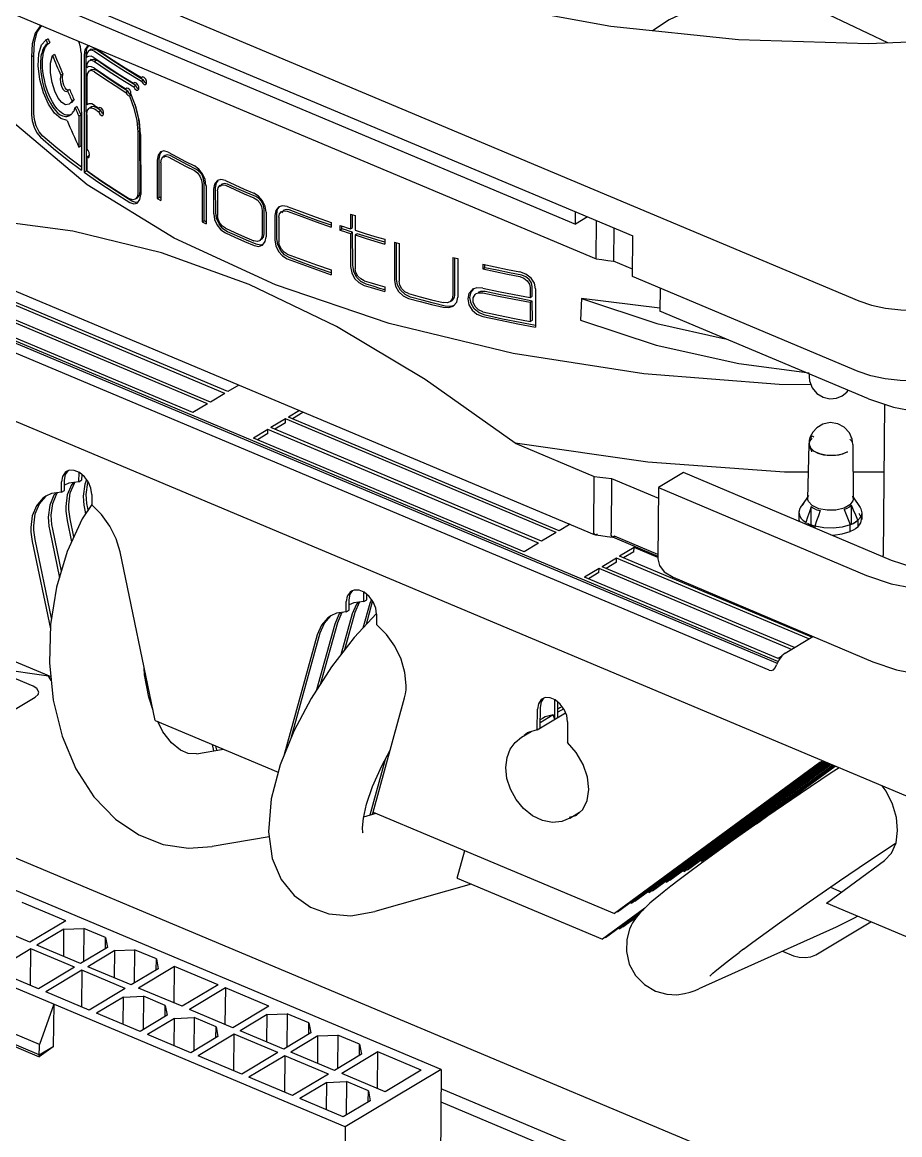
# Model space of a CAD drawing. Header units: millimetres. Extents: x 0 to 841, y 0 to 594.
# Drawn here: x 714.43 to 742.39, y 467.73 to 503.17 of the extents above; entities that cross this region are included whole.
import ezdxf

# ---------------------------------------------------------------- set-up
doc = ezdxf.new("R2010")
doc.units = ezdxf.units.MM
doc.header["$LTSCALE"] = 46.255
doc.layers.get('0').update_dxf_attribs({"linetype": 'CONTINUOUS'})
doc.layers.add('ASSEM_MEM', color=7, linetype='CONTINUOUS')

msp = doc.modelspace()

# ---------------------------------------------------------------- linework, layer by layer
at = {"color": 7, "linetype": 'CONTINUOUS'}
for p, q in [((738.511, 482.8), (702.677, 497.861)), ((702.801, 497.743), (738.488, 482.745)), ((738.228, 482.529), (702.483, 497.553)), ((743.526, 478.129), (702.01, 495.578)), ((720.889, 491.342), (712.266, 494.966)), ((720.984, 491.399), (712.361, 495.023)), ((720.331, 491.008), (711.708, 494.632)), ((720.427, 491.065), (711.804, 494.69)), ((719.87, 490.732), (711.246, 494.356)), ((721.335, 491.608), (720.984, 491.399)), ((720.889, 491.342), (720.427, 491.065)), ((720.331, 491.008), (719.87, 490.732)), ((722.816, 490.532), (722.354, 490.255)), ((722.815, 490.402), (722.816, 490.532)), ((731.439, 486.907), (722.816, 490.532)), ((723.262, 490.798), (722.911, 490.589)), ((731.534, 486.965), (722.911, 490.589)), ((723.372, 490.735), (723.038, 490.536)), ((722.258, 490.198), (721.796, 489.922)), ((722.257, 490.068), (722.258, 490.198)), ((730.881, 486.574), (722.258, 490.198)), ((730.977, 486.631), (722.354, 490.255)), ((722.815, 490.402), (722.481, 490.202)), ((730.42, 486.298), (721.796, 489.922)), ((722.257, 490.068), (721.923, 489.869)), ((715.779, 488.583), (715.81, 488.756)), ((715.81, 488.756), (715.892, 488.878)), ((715.931, 488.893), (715.845, 488.859)), ((716.238, 488.528), (716.241, 488.826)), ((716.334, 488.585), (716.335, 488.753)), ((715.681, 488.194), (715.684, 488.525)), ((715.715, 488.7), (715.684, 488.525)), ((715.776, 488.252), (715.779, 488.583)), ((715.918, 488.483), (715.778, 488.419)), ((715.997, 488.431), (715.865, 488.114)), ((716.238, 488.528), (715.918, 488.483)), ((716.059, 488.503), (715.997, 488.431)), ((716.092, 488.488), (716.111, 488.51)), ((716.238, 488.528), (716.334, 488.585)), ((716.423, 488.447), (716.375, 488.069)), ((716.483, 488.592), (716.423, 488.447)), ((715.361, 488.15), (715.186, 488.07)), ((715.439, 488.098), (715.308, 487.78)), ((715.681, 488.194), (715.361, 488.15)), ((715.502, 488.169), (715.439, 488.098)), ((715.535, 488.155), (715.554, 488.177)), ((715.681, 488.194), (715.776, 488.252)), ((715.865, 488.114), (715.818, 487.735)), ((716.647, 488.121), (716.644, 487.79)), ((715.308, 487.78), (715.26, 487.402)), ((716.528, 487.628), (716.516, 487.685)), ((714.75, 487.447), (714.703, 487.069)), ((715.863, 487.295), (716.005, 486.612)), ((716.079, 486.773), (715.959, 487.352)), ((716.421, 487.628), (716.446, 487.504)), ((715.306, 486.961), (715.616, 485.473)), ((715.679, 485.685), (715.401, 487.018)), ((731.886, 487.175), (731.534, 486.965)), ((714.748, 486.628), (715.329, 483.84)), ((715.366, 484.18), (714.844, 486.685)), ((731.439, 486.907), (730.977, 486.631)), ((718.667, 480.926), (717.548, 486.295)), ((730.881, 486.574), (730.42, 486.298)), ((733.923, 486.431), (733.461, 486.155)), ((733.922, 486.301), (733.588, 486.101)), ((733.922, 486.301), (733.923, 486.431)), ((734.685, 486.111), (733.923, 486.431)), ((733.366, 486.098), (732.904, 485.821)), ((733.365, 485.968), (733.031, 485.768)), ((733.365, 485.968), (733.366, 486.098)), ((739.495, 483.522), (733.366, 486.098)), ((739.59, 483.579), (733.461, 486.155)), ((732.808, 485.764), (732.347, 485.488)), ((732.807, 485.634), (732.473, 485.435)), ((732.807, 485.634), (732.808, 485.764)), ((738.937, 483.188), (732.808, 485.764)), ((739.033, 483.245), (732.904, 485.821)), ((707.985, 485.415), (715.341, 482.324)), ((738.513, 482.896), (732.347, 485.488)), ((724.788, 484.887), (724.756, 484.712)), ((724.852, 484.769), (724.883, 484.943)), ((724.883, 484.943), (724.964, 485.065)), ((725.004, 485.08), (724.917, 485.046)), ((725.311, 484.715), (725.313, 485.013)), ((725.406, 484.772), (725.408, 484.94)), ((724.753, 484.381), (724.756, 484.712)), ((724.849, 484.438), (724.852, 484.769)), ((724.996, 484.672), (724.85, 484.606)), ((725.077, 484.631), (724.943, 484.322)), ((725.311, 484.715), (724.996, 484.672)), ((725.039, 484.379), (725.173, 484.688)), ((725.13, 484.69), (725.077, 484.631)), ((725.173, 484.688), (725.181, 484.697)), ((725.501, 484.655), (725.283, 483.866)), ((725.311, 484.715), (725.406, 484.772)), ((725.397, 483.989), (725.596, 484.712)), ((725.555, 484.779), (725.501, 484.655)), ((724.439, 484.338), (724.258, 484.257)), ((724.52, 484.298), (724.386, 483.988)), ((724.753, 484.381), (724.439, 484.338)), ((724.482, 484.046), (724.615, 484.355)), ((724.573, 484.357), (724.52, 484.298)), ((724.943, 484.322), (724.585, 483.019)), ((724.615, 484.355), (724.623, 484.364)), ((724.709, 483.18), (725.039, 484.379)), ((724.753, 484.381), (724.849, 484.438)), ((725.72, 484.307), (725.717, 483.976)), ((724.386, 483.988), (723.809, 481.895)), ((723.962, 483.964), (723.829, 483.655)), ((723.949, 482.11), (724.482, 484.046)), ((723.829, 483.655), (722.765, 479.794)), ((723.014, 480.406), (723.924, 483.712)), ((738.743, 483.072), (739.626, 483.6)), ((715.271, 482.331), (709.062, 483.229)), ((738.618, 482.959), (738.513, 482.896)), ((714.775, 482.017), (713.377, 482.605)), ((715.353, 482.2), (715.253, 482.361)), ((709.87, 478.691), (714.841, 481.665)), ((723.638, 481.629), (723.085, 480.583)), ((725.612, 478.007), (726.613, 481.641)), ((730.971, 481.515), (731.052, 481.637)), ((731.092, 481.652), (731.005, 481.618)), ((730.838, 480.627), (730.844, 481.284)), ((730.876, 481.459), (730.844, 481.284)), ((730.934, 480.684), (730.94, 481.341)), ((730.94, 481.341), (730.971, 481.515)), ((731.396, 480.96), (731.401, 481.585)), ((731.491, 481.018), (731.496, 481.512)), ((731.682, 481.298), (731.493, 481.185)), ((731.564, 481.324), (731.494, 481.282)), ((731.635, 481.361), (731.564, 481.324)), ((718.667, 480.926), (722.589, 479.277)), ((730.838, 480.627), (731.743, 481.168)), ((731.349, 481.099), (730.935, 480.851)), ((731.006, 480.991), (730.936, 480.949)), ((731.396, 480.96), (731.349, 481.099)), ((723.085, 480.583), (722.65, 479.51)), ((730.34, 480.388), (730.644, 480.57)), ((731.808, 480.879), (731.802, 480.222)), ((730.526, 480.529), (730.428, 480.441)), ((719.983, 479.863), (720.846, 480.01)), ((720.484, 480.162), (720.527, 479.955)), ((720.63, 479.973), (720.601, 480.113)), ((725.993, 479.68), (725.505, 477.909)), ((739.849, 479.588), (733.301, 474.775)), ((733.397, 474.832), (739.919, 479.627)), ((739.99, 479.616), (733.859, 475.108)), ((733.954, 475.165), (740.001, 479.611)), ((740.056, 479.588), (734.416, 475.442)), ((734.512, 475.499), (740.067, 479.583)), ((740.122, 479.56), (734.974, 475.775)), ((735.069, 475.832), (740.133, 479.555)), ((740.188, 479.532), (735.531, 476.108)), ((735.627, 476.166), (740.2, 479.527)), ((740.254, 479.504), (736.088, 476.442)), ((736.184, 476.499), (740.266, 479.5)), ((739.915, 479.632), (739.849, 479.588)), ((739.931, 479.64), (739.915, 479.632)), ((740.32, 479.477), (737.437, 477.357)), ((737.828, 477.632), (740.332, 479.472)), ((735.785, 467.475), (709.937, 478.339)), ((725.311, 477.853), (725.707, 477.967)), ((725.592, 477.934), (725.612, 478.007)), ((725.619, 477.995), (725.607, 477.989)), ((725.612, 478.007), (733.301, 474.775)), ((731.88, 477.814), (732.19, 477.999)), ((722.299, 477.213), (720.485, 476.905)), ((737.08, 477.107), (736.073, 476.38)), ((728.291, 475.901), (728.533, 476.779)), ((736.591, 476.798), (736.63, 476.782)), ((736.073, 476.38), (735.613, 476.039)), ((736.034, 476.465), (736.088, 476.442)), ((740.058, 475.099), (741.907, 476.459)), ((735.617, 476.042), (735.362, 475.849)), ((735.476, 476.131), (735.531, 476.108)), ((728.736, 475.714), (725.663, 474.834)), ((728.291, 475.901), (732.916, 473.957)), ((734.919, 475.798), (734.974, 475.775)), ((740.181, 475.613), (740.547, 475.459)), ((734.361, 475.465), (734.416, 475.442)), ((734.267, 474.95), (732.916, 473.957)), ((733.011, 474.014), (734.21, 474.895)), ((733.804, 475.131), (733.859, 475.108)), ((743.41, 473.69), (740.058, 475.099)), ((734.046, 474.712), (733.473, 474.29)), ((733.569, 474.347), (734.02, 474.679)), ((733.976, 474.647), (733.99, 474.641)), ((733.418, 474.313), (733.473, 474.29)), ((733.835, 474.388), (733.834, 474.388)), ((740.36, 474.339), (735.989, 472.376)), ((739.714, 473.456), (741.47, 474.506)), ((737.415, 473.641), (737.273, 473.534)), ((738.659, 473.575), (739.01, 473.427)), ((727.773, 469.199), (735.057, 466.138)), ((727.769, 468.773), (734.76, 465.835))]:
    msp.add_line(p, q, dxfattribs=at)
for points in [[(715.845, 488.859), (715.802, 488.828), (715.715, 488.7)], [(716.647, 488.121), (716.62, 488.319), (716.537, 488.516), (716.412, 488.689), (716.256, 488.82), (716.089, 488.891), (715.931, 488.893)], [(715.913, 487.793), (715.961, 488.171), (716.092, 488.488)], [(716.471, 488.126), (716.518, 488.504), (716.528, 488.529)], [(715.186, 488.07), (715.089, 488.003), (714.882, 487.764), (714.75, 487.447)], [(714.799, 487.126), (714.846, 487.504), (714.978, 487.821), (715.185, 488.06)], [(715.356, 487.459), (715.403, 487.837), (715.535, 488.155)], [(716.375, 488.069), (716.379, 487.925), (716.395, 487.778), (716.421, 487.628)], [(716.516, 487.685), (716.49, 487.835), (716.475, 487.982), (716.471, 488.126)], [(716.644, 487.804), (716.343, 487.348), (715.864, 486.305), (715.525, 485.171)], [(715.818, 487.735), (715.822, 487.592), (715.837, 487.444), (715.863, 487.295)], [(715.959, 487.352), (715.933, 487.501), (715.918, 487.649), (715.913, 487.793)], [(717.548, 486.295), (717.421, 486.714), (717.219, 487.118), (716.955, 487.483), (716.644, 487.79)], [(715.26, 487.402), (715.265, 487.258), (715.28, 487.111), (715.306, 486.961)], [(715.401, 487.018), (715.375, 487.168), (715.36, 487.315), (715.356, 487.459)], [(714.703, 487.069), (714.707, 486.925), (714.722, 486.777), (714.748, 486.628)], [(714.844, 486.685), (714.818, 486.835), (714.803, 486.982), (714.799, 487.126)], [(715.525, 485.171), (715.333, 483.979), (715.296, 482.765), (715.417, 481.569), (715.7, 480.421), (716.137, 479.382)], [(724.917, 485.046), (724.874, 485.015), (724.788, 484.887)], [(725.72, 484.307), (725.692, 484.506), (725.61, 484.703), (725.484, 484.876), (725.328, 485.007), (725.161, 485.078), (725.004, 485.08)], [(725.716, 484.335), (725.006, 483.565), (724.285, 482.63), (723.638, 481.629)], [(723.924, 483.712), (724.058, 484.021), (724.264, 484.252)], [(724.258, 484.257), (724.17, 484.196), (723.962, 483.964)], [(726.666, 482.041), (726.626, 482.456), (726.501, 482.881), (726.3, 483.292), (726.033, 483.664), (725.717, 483.976)], [(738.743, 483.072), (738.634, 482.981), (738.537, 482.848), (738.465, 482.691)], [(738.361, 482.533), (738.372, 482.541), (738.425, 482.602), (738.465, 482.691)], [(718.6, 481.244), (718.46, 481.67), (718.33, 482.381), (718.32, 482.592)], [(738.228, 482.529), (738.306, 482.515), (738.361, 482.533)], [(714.956, 481.822), (714.954, 481.847), (714.899, 481.94), (714.775, 482.017)], [(726.613, 481.641), (726.641, 481.768), (726.659, 481.901), (726.666, 482.041)], [(714.841, 481.665), (714.934, 481.751), (714.956, 481.822)], [(731.005, 481.618), (730.962, 481.587), (730.876, 481.459)], [(731.808, 480.879), (731.78, 481.078), (731.698, 481.275), (731.572, 481.448), (731.416, 481.578), (731.249, 481.649), (731.092, 481.652)], [(731.349, 481.099), (731.093, 481.035), (731.006, 480.991)], [(719.986, 479.864), (719.715, 479.871), (719.475, 479.973), (719.191, 480.207), (718.915, 480.565), (718.747, 480.892)], [(730.838, 480.627), (730.551, 480.543), (730.526, 480.529)], [(729.839, 479.429), (729.877, 479.741), (729.981, 480.009), (730.138, 480.227), (730.34, 480.388)], [(732.484, 478.726), (732.439, 479.122), (732.302, 479.523), (732.085, 479.899), (731.802, 480.222)], [(725.273, 477.369), (725.282, 477.349), (725.281, 477.359), (725.273, 477.509), (725.301, 477.807), (725.4, 478.253), (725.592, 478.823), (725.884, 479.479), (726.154, 479.974)], [(722.65, 479.51), (722.363, 478.427), (722.274, 477.381), (722.397, 476.528), (722.683, 475.857), (723.095, 475.344), (723.611, 474.977), (724.198, 474.764), (724.901, 474.705), (725.663, 474.834)], [(716.137, 479.382), (716.714, 478.488), (717.397, 477.782), (718.141, 477.283), (718.92, 476.977), (719.732, 476.856), (720.485, 476.905)], [(731.88, 477.814), (731.621, 477.707), (731.323, 477.677), (731.006, 477.737), (730.69, 477.889), (730.403, 478.119), (730.166, 478.406), (729.987, 478.732), (729.875, 479.08), (729.839, 479.429)], [(740.458, 479.419), (740.207, 479.254), (739.216, 478.588), (738.155, 477.861), (737.08, 477.107)], [(742.323, 477.416), (742.283, 477.831), (742.158, 478.256), (741.957, 478.667), (741.832, 478.841)], [(732.092, 477.911), (732.289, 478.088), (732.432, 478.371), (732.484, 478.726)], [(731.872, 477.84), (732.066, 477.897), (732.092, 477.911)], [(741.907, 476.459), (742.13, 476.698), (742.272, 477.025), (742.323, 477.416)], [(737.415, 473.641), (737.714, 473.862), (738.558, 474.476), (739.509, 475.148), (740.471, 475.813), (741.399, 476.443), (742.243, 477.004), (742.271, 477.023)], [(735.362, 475.849), (735.098, 475.647), (734.88, 475.474), (734.703, 475.332), (734.557, 475.21), (734.432, 475.103), (734.319, 475), (734.21, 474.895), (734.104, 474.782), (733.993, 474.645), (733.88, 474.473), (733.834, 474.388)], [(740.359, 474.338), (740.95, 474.632), (741.045, 474.685)], [(733.835, 474.388), (733.784, 474.275), (733.693, 473.951), (733.68, 473.561), (733.772, 473.163), (733.968, 472.803), (734.253, 472.51), (734.607, 472.303), (734.969, 472.203), (735.292, 472.189), (735.534, 472.222), (735.717, 472.27), (735.871, 472.326), (735.99, 472.377)], [(736.339, 472.782), (736.337, 472.78), (736.348, 472.79), (736.383, 472.823), (736.438, 472.871), (736.511, 472.934), (736.605, 473.012), (736.724, 473.108), (736.874, 473.227), (737.058, 473.37), (737.273, 473.534)], [(739.01, 473.427), (739.184, 473.38), (739.376, 473.369), (739.562, 473.395), (739.714, 473.456)]]:
    msp.add_lwpolyline(points, dxfattribs=at)
at = {"layer": 'ASSEM_MEM', "color": 7, "linetype": 'CONTINUOUS'}
for p, q in [((700.108, 511.512), (741.083, 494.291)), ((707.291, 507.537), (733.883, 496.361)), ((709.238, 506.327), (732.054, 496.738)), ((710.704, 504.877), (732.719, 495.627)), ((733.183, 503.03), (729.266, 503.737)), ((715.029, 503.06), (714.999, 503.042)), ((737.253, 502.609), (733.183, 503.03)), ((715.045, 502.442), (715.18, 502.596)), ((715.18, 502.596), (715.187, 502.601)), ((715.187, 502.601), (715.255, 502.641)), ((715.255, 502.641), (715.248, 502.637)), ((716.29, 502.388), (716.234, 502.554)), ((741.394, 502.48), (737.253, 502.609)), ((715.195, 502.457), (715.193, 502.456)), ((715.236, 502.464), (715.304, 502.505)), ((715.237, 502.465), (715.236, 502.464)), ((715.303, 502.504), (715.304, 502.505)), ((715.306, 502.515), (715.305, 502.519)), ((716.313, 502.196), (716.29, 502.388)), ((716.313, 502.196), (716.319, 498.455)), ((716.426, 502.287), (716.403, 502.13)), ((716.495, 502.389), (716.426, 502.287)), ((716.47, 502.17), (716.493, 502.327)), ((716.475, 498.429), (716.47, 502.17)), ((716.483, 502.043), (716.498, 502.173)), ((716.493, 502.327), (716.545, 502.406)), ((716.508, 502.398), (716.495, 502.389)), ((716.498, 502.173), (716.55, 502.258)), ((716.573, 502.411), (716.508, 502.398)), ((716.55, 502.258), (716.565, 502.269)), ((716.565, 502.269), (716.633, 502.284)), ((716.58, 502.278), (716.565, 502.269)), ((716.631, 502.308), (716.591, 502.285)), ((716.616, 502.298), (716.631, 502.308)), ((716.631, 502.308), (716.7, 502.324)), ((716.633, 502.284), (716.736, 502.243)), ((716.7, 502.324), (716.802, 502.283)), ((717.283, 501.957), (716.802, 502.283)), ((714.727, 502.069), (714.796, 502.11)), ((714.727, 502.069), (714.73, 500.218)), ((714.799, 500.259), (714.796, 502.11)), ((715.391, 502.11), (715.458, 502.15)), ((716.403, 502.13), (716.409, 498.389)), ((716.511, 502.063), (716.483, 502.042)), ((716.484, 501.714), (716.498, 501.845)), ((716.498, 501.845), (716.551, 501.93)), ((716.547, 502.079), (716.511, 502.063)), ((716.52, 502.069), (716.511, 502.063)), ((716.626, 502.081), (716.547, 502.079)), ((716.551, 501.93), (716.565, 501.94)), ((716.565, 501.94), (716.634, 501.956)), ((716.579, 501.949), (716.565, 501.94)), ((716.631, 501.98), (716.592, 501.956)), ((716.617, 501.97), (716.631, 501.98)), ((716.71, 502.048), (716.626, 502.081)), ((716.631, 501.98), (716.701, 501.995)), ((716.634, 501.956), (716.737, 501.914)), ((716.701, 501.995), (716.803, 501.954)), ((716.803, 501.954), (716.737, 501.914)), ((717.205, 501.68), (716.803, 501.954)), ((715.729, 501.51), (715.662, 501.47)), ((716.512, 501.735), (716.484, 501.714)), ((716.502, 501.526), (716.484, 501.404)), ((716.554, 501.752), (716.512, 501.735)), ((716.52, 501.74), (716.512, 501.735)), ((716.642, 501.748), (716.554, 501.752)), ((716.638, 501.627), (716.566, 501.612)), ((716.58, 501.62), (716.566, 501.612)), ((716.632, 501.651), (716.592, 501.628)), ((716.621, 501.644), (716.611, 501.628)), ((716.632, 501.651), (716.621, 501.644)), ((716.703, 501.666), (716.632, 501.651)), ((716.737, 501.586), (716.638, 501.627)), ((716.737, 501.701), (716.642, 501.748)), ((716.803, 501.626), (716.703, 501.666)), ((717.62, 501.412), (717.205, 501.68)), ((717.717, 501.599), (718.232, 501.288)), ((716.484, 501.404), (716.485, 500.53)), ((717.394, 501.147), (717.734, 500.932)), ((717.555, 501.373), (717.982, 501.109)), ((718.046, 501.148), (717.62, 501.412)), ((717.998, 501.241), (717.981, 501.224)), ((717.981, 501.224), (718.001, 501.236)), ((718.046, 501.148), (717.982, 501.109)), ((717.982, 501.109), (718.018, 501.042)), ((718.018, 501.248), (717.998, 501.241)), ((718.083, 501.081), (718.046, 501.148)), ((718.142, 501.104), (718.114, 501.175)), ((718.249, 501.42), (718.232, 501.403)), ((718.232, 501.403), (718.252, 501.415)), ((718.297, 501.326), (718.232, 501.288)), ((718.232, 501.288), (718.269, 501.222)), ((718.268, 501.426), (718.249, 501.42)), ((718.334, 501.26), (718.297, 501.326)), ((718.394, 501.284), (718.366, 501.356)), ((715.848, 500.973), (715.87, 500.993)), ((715.87, 500.993), (715.937, 501.033)), ((717.75, 501.064), (717.734, 501.047)), ((717.734, 501.047), (717.753, 501.059)), ((717.799, 500.971), (717.734, 500.932)), ((717.766, 501.069), (717.75, 501.064)), ((717.811, 501.057), (717.766, 501.069)), ((717.828, 500.913), (717.799, 500.971)), ((717.87, 500.869), (717.828, 500.913)), ((717.847, 500.817), (717.912, 500.855)), ((717.912, 500.855), (717.87, 500.869)), ((717.896, 500.885), (717.886, 500.948)), ((716.018, 500.657), (715.929, 500.557)), ((715.995, 500.597), (716.085, 500.697)), ((716.085, 500.697), (716.018, 500.657)), ((716.178, 500.481), (716.112, 500.441)), ((716.184, 500.475), (716.179, 500.48)), ((716.264, 500.298), (716.184, 500.475)), ((716.513, 500.551), (716.485, 500.53)), ((716.504, 500.342), (716.557, 500.421)), ((716.556, 500.568), (716.513, 500.551)), ((716.522, 500.557), (716.513, 500.552)), ((716.643, 500.564), (716.556, 500.568)), ((716.557, 500.421), (716.568, 500.428)), ((716.568, 500.428), (716.639, 500.443)), ((716.582, 500.437), (716.568, 500.428)), ((716.634, 500.468), (716.594, 500.444)), ((716.623, 500.461), (716.613, 500.445)), ((716.634, 500.468), (716.623, 500.461)), ((716.705, 500.483), (716.634, 500.468)), ((716.639, 500.443), (716.738, 500.403)), ((716.738, 500.518), (716.643, 500.564)), ((716.804, 500.442), (716.705, 500.483)), ((716.738, 500.518), (716.783, 500.487)), ((716.738, 500.403), (716.783, 500.372)), ((716.783, 500.487), (716.872, 500.426)), ((716.849, 500.411), (716.804, 500.442)), ((716.886, 500.385), (716.849, 500.411)), ((716.887, 500.442), (716.872, 500.426)), ((716.872, 500.426), (716.89, 500.437)), ((716.906, 500.448), (716.887, 500.442)), ((715.489, 500.354), (715.57, 500.274)), ((716.304, 500.21), (716.238, 500.17)), ((716.238, 500.17), (716.239, 499.184)), ((716.304, 500.21), (716.264, 500.298)), ((716.305, 499.224), (716.304, 500.21)), ((716.486, 500.219), (716.504, 500.342)), ((716.486, 500.219), (716.487, 499.135)), ((716.783, 500.372), (716.821, 500.346)), ((716.821, 500.346), (716.872, 500.311)), ((716.937, 500.35), (716.872, 500.311)), ((716.872, 500.311), (716.906, 500.242)), ((716.937, 500.35), (716.886, 500.385)), ((716.972, 500.281), (716.937, 500.35)), ((717.022, 500.299), (716.996, 500.371)), ((718.18, 499.708), (718.116, 499.67)), ((718.183, 497.781), (718.18, 499.708)), ((718.116, 499.67), (718.118, 497.742)), ((718.203, 499.589), (718.206, 497.68)), ((716.239, 499.184), (716.305, 499.224)), ((716.534, 499.083), (716.487, 499.135)), ((716.567, 499.012), (716.534, 499.083)), ((716.579, 498.939), (716.567, 499.012)), ((718.831, 499.033), (718.757, 498.931)), ((718.822, 498.97), (718.88, 499.05)), ((718.843, 499.041), (718.831, 499.033)), ((718.943, 499.066), (718.843, 499.041)), ((719.076, 499.028), (718.943, 499.066)), ((716.554, 498.912), (716.488, 498.872)), ((716.488, 498.872), (716.488, 498.445)), ((716.554, 498.902), (716.554, 498.912)), ((716.573, 498.906), (716.554, 498.912)), ((718.757, 498.931), (718.731, 498.777)), ((718.731, 498.777), (718.732, 497.55)), ((718.795, 498.816), (718.822, 498.97)), ((718.797, 497.589), (718.795, 498.816)), ((718.846, 498.685), (718.864, 498.804)), ((718.847, 498.685), (718.849, 497.485)), ((718.864, 498.804), (718.911, 498.878)), ((718.911, 498.878), (718.924, 498.887)), ((718.988, 498.926), (718.924, 498.887)), ((718.924, 498.887), (718.985, 498.903)), ((718.985, 498.903), (719.076, 498.879)), ((719.053, 498.942), (718.988, 498.926)), ((719.14, 498.917), (719.053, 498.942)), ((716.409, 498.389), (716.475, 498.429)), ((716.939, 498.102), (716.475, 498.429)), ((719.635, 498.584), (719.921, 498.44)), ((720.06, 498.486), (719.921, 498.589)), ((720.161, 498.002), (720.162, 496.803)), ((720.226, 496.841), (720.225, 498.041)), ((720.285, 497.97), (720.257, 498.152)), ((720.286, 497.97), (720.287, 496.743)), ((720.559, 498.011), (720.529, 497.853)), ((720.639, 498.115), (720.559, 498.011)), ((720.593, 497.892), (720.622, 498.049)), ((720.622, 498.049), (720.669, 498.11)), ((720.651, 498.123), (720.639, 498.115)), ((720.759, 498.153), (720.651, 498.123)), ((720.674, 497.896), (720.729, 497.966)), ((720.729, 497.966), (720.737, 497.972)), ((720.737, 497.972), (720.81, 497.992)), ((720.902, 498.122), (720.759, 498.153)), ((720.873, 498.03), (720.801, 498.01)), ((720.81, 497.992), (720.902, 497.972)), ((720.966, 498.01), (720.873, 498.03)), ((717.355, 497.742), (717.854, 497.428)), ((718.098, 497.618), (718.039, 497.536)), ((718.093, 497.568), (718.075, 497.556)), ((718.093, 497.567), (718.104, 497.574)), ((718.118, 497.742), (718.098, 497.618)), ((718.104, 497.574), (718.163, 497.657)), ((718.163, 497.657), (718.183, 497.781)), ((718.18, 497.519), (718.206, 497.68)), ((718.732, 497.55), (718.797, 497.589)), ((718.849, 497.56), (718.797, 497.589)), ((720.529, 497.853), (720.53, 497.068)), ((720.594, 497.106), (720.593, 497.892)), ((720.655, 497.795), (720.674, 497.896)), ((720.655, 497.795), (720.656, 497.009)), ((721.506, 497.704), (721.814, 497.573)), ((721.962, 497.627), (721.815, 497.722)), ((717.95, 497.51), (717.844, 497.546)), ((718.054, 497.42), (717.919, 497.467)), ((718.028, 497.529), (717.95, 497.51)), ((718.039, 497.536), (718.028, 497.529)), ((718.119, 497.436), (718.054, 497.42)), ((718.091, 497.406), (718.104, 497.414)), ((718.099, 497.411), (718.091, 497.406)), ((718.104, 497.414), (718.18, 497.519)), ((718.732, 497.55), (718.849, 497.485)), ((722.137, 496.427), (722.136, 497.212)), ((722.206, 497.12), (722.174, 497.304)), ((722.592, 497.279), (722.506, 497.171)), ((722.538, 497.05), (722.569, 497.208)), ((722.569, 497.208), (722.64, 497.298)), ((722.605, 497.287), (722.592, 497.279)), ((722.721, 497.322), (722.605, 497.287)), ((722.875, 497.297), (722.721, 497.322)), ((716.039, 496.508), (713.158, 496.891)), ((720.531, 497.068), (720.56, 496.884)), ((720.624, 496.922), (720.594, 497.106)), ((720.675, 496.89), (720.656, 497.009)), ((722.073, 497.174), (722.074, 496.389)), ((722.206, 497.12), (722.207, 496.334)), ((722.506, 497.171), (722.474, 497.012)), ((722.474, 497.012), (722.475, 496.226)), ((722.539, 496.265), (722.538, 497.05)), ((722.61, 496.959), (722.63, 497.06)), ((722.61, 496.959), (722.611, 496.173)), ((722.63, 497.06), (722.689, 497.133)), ((722.689, 497.133), (722.698, 497.14)), ((722.698, 497.14), (722.776, 497.163)), ((722.776, 497.163), (722.875, 497.148)), ((724.892, 497.053), (724.893, 496.585)), ((724.892, 497.053), (725.039, 497.006)), ((724.957, 496.624), (724.957, 497.032)), ((725.039, 497.006), (725.04, 496.538)), ((732.054, 496.738), (732.057, 497.128)), ((732.438, 496.968), (732.054, 496.738)), ((718.872, 495.817), (716.039, 496.508)), ((720.162, 496.803), (720.226, 496.841)), ((720.162, 496.803), (720.287, 496.743)), ((720.287, 496.812), (720.226, 496.841)), ((720.761, 496.553), (720.903, 496.454)), ((720.904, 496.603), (720.811, 496.668)), ((720.967, 496.492), (720.826, 496.59)), ((723.8, 496.807), (724.273, 496.643)), ((724.272, 496.792), (724.273, 496.643)), ((724.554, 496.696), (724.554, 496.547)), ((724.554, 496.547), (724.618, 496.585)), ((724.618, 496.585), (724.618, 496.675)), ((724.731, 496.548), (724.618, 496.585)), ((724.844, 496.511), (724.731, 496.548)), ((724.957, 496.474), (724.844, 496.511)), ((724.893, 496.585), (724.957, 496.624)), ((732.719, 495.627), (732.73, 496.845)), ((733.281, 496.614), (733.271, 495.557)), ((721.509, 496.185), (721.816, 496.054)), ((721.913, 496.186), (721.815, 496.204)), ((721.988, 496.208), (721.913, 496.186)), ((721.997, 496.214), (721.988, 496.208)), ((722.053, 496.286), (721.997, 496.214)), ((722.052, 496.246), (722.061, 496.252)), ((722.074, 496.389), (722.053, 496.286)), ((722.061, 496.252), (722.117, 496.324)), ((722.09, 496.069), (722.176, 496.177)), ((722.117, 496.324), (722.137, 496.427)), ((722.176, 496.177), (722.207, 496.334)), ((722.475, 496.226), (722.507, 496.043)), ((722.57, 496.082), (722.539, 496.265)), ((722.631, 496.055), (722.611, 496.173)), ((724.78, 496.473), (724.893, 496.436)), ((724.893, 496.436), (724.957, 496.474)), ((724.893, 496.436), (724.894, 495.388)), ((724.959, 495.426), (724.957, 496.474)), ((725.104, 496.427), (725.04, 496.389)), ((725.04, 496.389), (725.041, 495.314)), ((725.667, 496.195), (725.984, 496.101)), ((725.983, 496.251), (725.984, 496.101)), ((726.288, 496.165), (726.289, 494.935)), ((726.288, 496.165), (726.44, 496.122)), ((726.354, 494.974), (726.353, 496.146)), ((733.87, 495.062), (733.883, 496.361)), ((710.705, 496.075), (732.658, 486.85)), ((722.026, 496.065), (721.88, 496.092)), ((722.105, 496.088), (722.026, 496.065)), ((722.077, 496.06), (722.09, 496.069)), ((722.876, 495.779), (722.777, 495.839)), ((726.44, 496.122), (726.441, 494.92)), ((722.724, 495.722), (722.876, 495.629)), ((722.94, 495.667), (722.789, 495.759)), ((728.151, 495.677), (728.152, 494.475)), ((728.151, 495.677), (728.31, 495.639)), ((728.218, 494.515), (728.217, 495.661)), ((728.31, 495.639), (728.312, 494.409)), ((729.107, 495.457), (729.108, 495.308)), ((729.174, 495.348), (729.174, 495.443)), ((733.873, 495.304), (733.271, 495.557)), ((723.802, 495.288), (724.274, 495.125)), ((724.274, 495.274), (724.274, 495.125)), ((724.893, 495.388), (724.93, 495.184)), ((724.994, 495.223), (724.959, 495.426)), ((725.064, 495.196), (725.041, 495.314)), ((729.108, 495.308), (729.174, 495.348)), ((729.888, 495.144), (730.281, 495.066)), ((730.478, 495.141), (730.282, 495.215)), ((725.158, 494.871), (725.326, 494.783)), ((725.326, 494.933), (725.219, 494.989)), ((725.39, 494.822), (725.222, 494.909)), ((725.985, 494.735), (725.985, 494.585)), ((726.289, 494.935), (726.324, 494.757)), ((726.389, 494.796), (726.354, 494.974)), ((726.463, 494.787), (726.441, 494.92)), ((730.682, 494.435), (730.682, 494.751)), ((730.786, 494.679), (730.749, 494.85)), ((741.062, 492.039), (733.87, 495.062)), ((725.764, 494.65), (725.985, 494.585)), ((725.985, 494.643), (725.829, 494.689)), ((726.565, 494.454), (726.741, 494.371)), ((726.806, 494.41), (726.631, 494.492)), ((728.152, 494.475), (728.131, 494.354)), ((728.277, 494.252), (728.312, 494.409)), ((728.694, 494.396), (728.732, 494.57)), ((728.732, 494.57), (728.817, 494.672)), ((728.782, 494.66), (728.762, 494.646)), ((728.914, 494.706), (728.782, 494.66)), ((728.896, 494.522), (728.969, 494.551)), ((729.108, 494.7), (728.914, 494.706)), ((729.034, 494.59), (728.962, 494.561)), ((728.969, 494.551), (729.109, 494.55)), ((729.176, 494.59), (729.034, 494.59)), ((730.614, 494.711), (730.615, 494.395)), ((730.615, 494.395), (730.682, 494.435)), ((730.786, 494.679), (730.788, 493.452)), ((734.753, 494.691), (734.747, 493.959)), ((727.473, 494.178), (727.843, 494.085)), ((727.971, 494.229), (727.842, 494.235)), ((728.09, 494.114), (727.908, 494.124)), ((728.052, 494.257), (727.971, 494.229)), ((728.07, 494.27), (728.052, 494.257)), ((728.131, 494.354), (728.07, 494.27)), ((728.189, 494.148), (728.09, 494.114)), ((728.108, 494.291), (728.117, 494.296)), ((728.117, 494.296), (728.131, 494.306)), ((728.157, 494.12), (728.176, 494.133)), ((728.176, 494.133), (728.277, 494.252)), ((730.109, 494.342), (730.615, 494.245)), ((730.615, 494.245), (730.683, 494.286)), ((730.615, 494.245), (730.616, 493.634)), ((730.684, 493.675), (730.683, 494.286)), ((732.251, 494.362), (732.22, 493.679)), ((734.748, 494.057), (732.251, 494.362)), ((732.251, 494.362), (734.654, 493.571)), ((728.919, 493.868), (729.11, 493.79)), ((729.176, 493.83), (728.989, 493.906)), ((730.616, 493.634), (730.684, 493.675)), ((741.396, 491.168), (734.747, 493.959)), ((730.069, 492.619), (726.126, 493.573)), ((730.225, 493.559), (730.788, 493.452)), ((734.654, 493.571), (736.831, 493.084)), ((737.265, 492.292), (739.505, 491.995)), ((739.506, 491.961), (739.506, 491.871)), ((730.138, 489.757), (727.273, 491.787)), ((739.566, 491.617), (738.552, 491.622)), ((741.905, 490.998), (741.861, 486.177)), ((739.504, 489.775), (739.497, 489.729)), ((739.507, 489.784), (739.504, 489.775)), ((739.509, 489.845), (739.507, 489.83)), ((739.507, 489.83), (739.508, 489.721)), ((739.54, 489.954), (739.509, 489.845)), ((739.533, 489.917), (739.509, 489.845)), ((739.62, 490.109), (739.54, 489.954)), ((740.897, 489.716), (740.875, 489.886)), ((730.138, 489.757), (732.655, 488.699)), ((739.497, 489.729), (739.456, 487.989)), ((739.497, 489.735), (739.497, 489.729)), ((739.497, 489.729), (739.518, 489.638)), ((739.508, 489.721), (739.55, 489.605)), ((739.518, 489.638), (739.632, 489.517)), ((739.55, 489.605), (739.643, 489.508)), ((739.632, 489.517), (739.829, 489.425)), ((739.643, 489.508), (739.784, 489.439)), ((739.784, 489.439), (739.966, 489.391)), ((739.829, 489.425), (740.079, 489.375)), ((740.345, 489.377), (740.573, 489.423)), ((740.573, 489.423), (740.735, 489.492)), ((740.897, 489.716), (740.906, 487.976)), ((740.079, 489.375), (740.345, 489.377)), ((735.505, 488.82), (734.705, 488.345)), ((742.131, 486.016), (735.505, 488.82)), ((741.885, 488.832), (740.902, 488.834)), ((732.639, 486.967), (732.655, 488.699)), ((733.207, 488.629), (733.191, 486.897)), ((733.207, 488.629), (734.702, 488.001)), ((734.705, 488.345), (734.685, 486.072)), ((734.705, 488.345), (741.331, 485.542)), ((739.458, 488.048), (739.23, 487.722)), ((739.366, 487.9), (739.437, 488.007)), ((739.437, 488.007), (739.457, 488.038)), ((740.884, 488.064), (740.906, 487.976)), ((740.906, 488.035), (741.127, 487.705)), ((739.301, 487.796), (739.23, 487.718)), ((739.298, 487.797), (739.366, 487.9)), ((739.478, 487.896), (739.456, 487.989)), ((739.563, 487.166), (739.568, 487.726)), ((740.077, 487.622), (739.81, 487.671)), ((740.85, 487.178), (740.855, 487.785)), ((741.127, 487.704), (741.149, 487.664)), ((741.149, 487.664), (741.18, 487.542)), ((739.175, 487.556), (739.173, 487.34)), ((739.175, 487.556), (739.205, 487.431)), ((739.317, 487.296), (739.4, 487.236)), ((739.456, 487.401), (739.398, 487.235)), ((740.747, 487.325), (740.812, 487.165)), ((740.984, 487.251), (741.052, 487.303)), ((740.986, 487.25), (741.054, 487.302)), ((741.052, 487.307), (741.05, 487.086)), ((741.146, 487.415), (741.054, 487.302)), ((741.18, 487.542), (741.146, 487.415)), ((741.154, 487.22), (741.175, 487.322)), ((741.18, 487.542), (741.178, 487.322)), ((732.647, 486.894), (732.639, 486.967)), ((739.398, 487.235), (739.399, 487.173)), ((739.451, 487.205), (739.476, 487.192)), ((739.477, 487.184), (739.451, 487.205)), ((739.476, 487.192), (739.505, 487.179)), ((739.476, 487.192), (739.505, 487.178)), ((739.504, 487.164), (739.476, 487.185)), ((739.534, 487.143), (739.504, 487.164)), ((739.505, 487.179), (739.531, 487.167)), ((739.505, 487.178), (739.534, 487.165)), ((739.58, 487.114), (739.53, 487.146)), ((739.531, 487.167), (739.58, 487.151)), ((739.535, 487.144), (739.536, 487.167)), ((739.584, 487.113), (739.535, 487.144)), ((739.536, 487.167), (739.584, 487.15)), ((739.549, 487.109), (739.563, 487.117)), ((739.58, 487.151), (739.632, 487.134)), ((739.632, 487.084), (739.58, 487.114)), ((739.584, 487.15), (739.634, 487.134)), ((739.634, 487.084), (739.584, 487.113)), ((739.632, 487.134), (739.686, 487.117)), ((739.634, 487.134), (739.687, 487.117)), ((739.686, 487.056), (739.634, 487.084)), ((739.686, 487.115), (739.685, 487.055)), ((739.967, 487.063), (739.687, 487.117)), ((740.266, 487.051), (739.967, 487.063)), ((740.557, 487.085), (740.266, 487.051)), ((740.814, 487.16), (740.557, 487.085)), ((740.557, 486.866), (740.81, 486.94)), ((740.81, 486.94), (740.812, 487.165)), ((740.902, 486.983), (740.81, 486.943)), ((740.812, 487.161), (740.904, 487.203)), ((740.902, 486.981), (740.812, 486.942)), ((740.814, 487.16), (740.906, 487.202)), ((740.982, 487.03), (740.902, 486.983)), ((740.984, 487.029), (740.902, 486.981)), ((740.904, 487.203), (740.984, 487.251)), ((740.906, 487.202), (740.986, 487.25)), ((741.05, 487.086), (740.982, 487.03)), ((741.052, 487.082), (740.984, 487.029)), ((741.05, 487.083), (741.154, 487.22)), ((732.694, 486.837), (732.684, 486.839)), ((733.199, 486.824), (733.191, 486.897)), ((733.223, 486.778), (733.199, 486.824)), ((733.235, 486.77), (733.223, 486.778)), ((733.245, 486.767), (733.235, 486.77)), ((733.235, 486.77), (734.685, 486.161)), ((734.686, 486.209), (733.303, 486.795)), ((741.865, 486.129), (741.861, 486.177)), ((735.173, 485.485), (741.53, 482.795)), ((727.779, 469.808), (707.892, 478.166)), ((724.721, 467.979), (704.835, 476.337)), ((715.815, 474.545), (714.427, 475.128)), ((715.815, 474.545), (714.668, 473.859)), ((714.668, 473.859), (713.281, 474.442)), ((715.759, 474.276), (714.899, 473.761)), ((715.751, 473.403), (715.759, 474.276)), ((715.759, 474.276), (716.393, 474.302)), ((716.393, 474.302), (716.383, 473.236)), ((717.086, 474.01), (716.393, 474.302)), ((717.083, 473.655), (717.086, 474.01)), ((717.086, 474.01), (717.147, 473.693)), ((714.708, 473.647), (713.561, 472.961)), ((714.697, 472.484), (714.708, 473.647)), ((716.095, 473.064), (714.708, 473.647)), ((716.287, 473.178), (714.899, 473.761)), ((717.147, 473.693), (716.287, 473.178)), ((717.378, 473.596), (716.518, 473.081)), ((717.37, 472.723), (717.378, 473.596)), ((717.378, 473.596), (718.011, 473.621)), ((718.011, 473.621), (718.001, 472.556)), ((718.705, 473.33), (718.011, 473.621)), ((718.702, 472.974), (718.705, 473.33)), ((718.705, 473.33), (718.765, 473.012)), ((714.949, 472.378), (713.561, 472.961)), ((716.095, 473.064), (714.949, 472.378)), ((716.327, 472.967), (715.18, 472.281)), ((716.327, 472.967), (716.316, 471.804)), ((717.714, 472.384), (716.327, 472.967)), ((717.905, 472.498), (716.518, 473.081)), ((718.765, 473.012), (717.905, 472.498)), ((719.283, 473.087), (718.136, 472.401)), ((719.272, 471.923), (719.283, 473.087)), ((720.671, 472.504), (719.283, 473.087)), ((719.524, 471.818), (718.136, 472.401)), ((720.671, 472.504), (719.524, 471.818)), ((720.902, 472.406), (719.755, 471.721)), ((720.902, 472.406), (720.891, 471.243)), ((722.289, 471.823), (720.902, 472.406)), ((716.567, 471.698), (715.18, 472.281)), ((717.714, 472.384), (716.567, 471.698)), ((717.659, 472.115), (716.799, 471.601)), ((717.651, 471.243), (717.659, 472.115)), ((717.659, 472.115), (718.292, 472.141)), ((718.292, 472.141), (718.282, 471.075)), ((718.986, 471.849), (718.292, 472.141)), ((715.433, 471.883), (714.978, 470.599)), ((715.433, 471.883), (715.42, 470.529)), ((718.983, 471.494), (718.986, 471.849)), ((718.986, 471.849), (719.046, 471.532)), ((721.142, 471.137), (719.755, 471.721)), ((722.289, 471.823), (721.142, 471.137)), ((718.186, 471.018), (716.799, 471.601)), ((719.046, 471.532), (718.186, 471.018)), ((719.277, 471.435), (718.417, 470.92)), ((719.269, 470.562), (719.277, 471.435)), ((719.277, 471.435), (719.911, 471.46)), ((719.911, 471.46), (719.901, 470.395)), ((720.605, 471.169), (719.911, 471.46)), ((722.234, 471.555), (721.374, 471.04)), ((722.226, 470.682), (722.234, 471.555)), ((722.234, 471.555), (722.867, 471.58)), ((722.867, 471.58), (722.857, 470.515)), ((723.561, 471.289), (722.867, 471.58)), ((714.978, 470.599), (713.667, 471.149)), ((720.601, 470.814), (720.605, 471.169)), ((720.605, 471.169), (720.665, 470.852)), ((722.761, 470.457), (721.374, 471.04)), ((723.558, 470.934), (723.561, 471.289)), ((723.561, 471.289), (723.621, 470.972)), ((714.974, 470.274), (713.664, 470.824)), ((713.664, 470.76), (714.974, 470.209)), ((719.805, 470.337), (718.417, 470.92)), ((720.665, 470.852), (719.805, 470.337)), ((721.183, 470.926), (720.036, 470.24)), ((721.172, 469.763), (721.183, 470.926)), ((722.57, 470.343), (721.183, 470.926)), ((723.621, 470.972), (722.761, 470.457)), ((723.852, 470.874), (722.992, 470.36)), ((723.844, 470.002), (723.852, 470.874)), ((723.852, 470.874), (724.486, 470.9)), ((724.486, 470.9), (724.476, 469.834)), ((725.18, 470.608), (724.486, 470.9)), ((714.974, 470.209), (714.978, 470.599)), ((714.974, 470.274), (715.42, 470.541)), ((715.42, 470.529), (714.974, 470.209)), ((722.57, 470.343), (721.423, 469.657)), ((724.38, 469.777), (722.992, 470.36)), ((725.24, 470.291), (724.38, 469.777)), ((725.758, 470.365), (724.611, 469.68)), ((725.176, 470.253), (725.18, 470.608)), ((725.18, 470.608), (725.24, 470.291)), ((725.747, 469.202), (725.758, 470.365)), ((727.145, 469.782), (725.758, 470.365)), ((721.423, 469.657), (720.036, 470.24)), ((722.801, 470.246), (721.655, 469.56)), ((722.801, 470.246), (722.79, 469.082)), ((724.189, 469.662), (722.801, 470.246)), ((724.189, 469.662), (723.042, 468.977)), ((725.998, 469.096), (724.611, 469.68)), ((727.779, 469.808), (724.721, 467.979)), ((727.145, 469.782), (725.998, 469.096)), ((727.779, 469.808), (727.738, 465.388)), ((723.042, 468.977), (721.655, 469.56)), ((724.133, 469.394), (723.273, 468.879)), ((724.125, 468.521), (724.133, 469.394)), ((724.133, 469.394), (724.767, 469.42)), ((724.767, 469.42), (724.757, 468.354)), ((725.46, 469.128), (724.767, 469.42)), ((724.661, 468.296), (723.273, 468.879)), ((725.457, 468.773), (725.46, 469.128)), ((725.46, 469.128), (725.521, 468.811)), ((725.521, 468.811), (724.661, 468.296)), ((724.721, 467.979), (724.669, 462.437))]:
    msp.add_line(p, q, dxfattribs=at)
for points in [[(737.931, 504.388), (736.487, 503.918), (735.044, 503.242), (734.517, 502.892)], [(742.016, 502.505), (740.136, 503.397), (738.68, 504.277)], [(753.4, 503.85), (749.551, 503.107), (745.521, 502.647), (741.394, 502.48)], [(714.999, 503.042), (714.843, 502.814), (714.75, 502.476), (714.727, 502.069)], [(714.796, 502.11), (714.819, 502.52), (714.91, 502.852), (715.046, 503.053)], [(719.268, 496.287), (716.501, 497.989), (714.26, 499.872), (712.593, 501.896), (712.426, 502.232)], [(715.858, 500.039), (715.659, 500.098), (715.459, 500.273), (715.27, 500.553), (715.109, 500.921), (714.994, 501.345), (714.941, 501.776), (714.959, 502.158), (715.045, 502.442)], [(715.135, 502.381), (715.123, 502.365), (715.112, 502.345), (715.1, 502.322), (715.087, 502.294), (715.075, 502.262), (715.062, 502.226), (715.05, 502.183), (715.038, 502.133), (715.027, 502.075)], [(715.886, 500.205), (715.844, 500.209), (715.796, 500.22), (715.743, 500.243), (715.684, 500.279), (715.618, 500.332), (715.547, 500.405), (715.47, 500.504), (715.391, 500.63), (715.311, 500.788), (715.236, 500.974), (715.177, 501.16), (715.136, 501.327), (715.108, 501.474), (715.091, 501.603), (715.081, 501.716), (715.077, 501.815), (715.077, 501.902), (715.08, 501.978), (715.086, 502.044), (715.093, 502.102), (715.101, 502.153), (715.111, 502.197), (715.121, 502.236), (715.131, 502.27), (715.142, 502.3), (715.152, 502.326), (715.162, 502.349), (715.171, 502.37), (715.181, 502.388), (715.19, 502.403), (715.199, 502.417), (715.208, 502.428), (715.216, 502.438), (715.224, 502.447), (715.231, 502.456), (715.235, 502.464)], [(715.173, 502.432), (715.165, 502.42), (715.157, 502.407), (715.135, 502.381)], [(715.193, 502.456), (715.187, 502.452), (715.18, 502.443), (715.173, 502.432)], [(715.236, 502.464), (715.233, 502.463), (715.228, 502.462), (715.222, 502.462), (715.216, 502.462), (715.209, 502.461), (715.202, 502.46), (715.195, 502.457)], [(715.238, 502.478), (715.239, 502.47), (715.237, 502.465)], [(715.304, 502.505), (715.305, 502.506), (715.307, 502.508), (715.307, 502.511), (715.306, 502.515)], [(716.736, 502.243), (717.218, 501.918), (717.717, 501.599)], [(716.797, 502.317), (717.211, 502.037), (717.713, 501.717), (718.232, 501.403)], [(715.027, 502.075), (715.018, 502.006), (715.011, 501.925), (715.008, 501.83), (715.011, 501.719), (715.02, 501.588), (715.04, 501.434), (715.074, 501.256), (715.122, 501.072), (715.181, 500.898), (715.25, 500.734), (715.326, 500.585), (715.407, 500.458), (715.489, 500.354)], [(715.929, 500.557), (715.808, 500.539), (715.689, 500.609), (715.573, 500.752), (715.466, 500.968), (715.381, 501.242), (715.332, 501.551), (715.332, 501.867), (715.391, 502.11)], [(716.71, 502.048), (717.121, 501.769), (717.545, 501.494), (717.981, 501.224)], [(716.737, 501.914), (717.14, 501.641), (717.555, 501.373)], [(718.297, 501.326), (717.782, 501.638), (717.283, 501.957)], [(715.662, 501.47), (715.644, 501.364), (715.654, 501.243), (715.683, 501.129), (715.727, 501.038), (715.777, 500.981), (715.827, 500.965), (715.848, 500.973)], [(715.796, 501.074), (715.752, 501.166), (715.721, 501.28), (715.711, 501.403), (715.729, 501.51)], [(716.566, 501.612), (716.556, 501.605), (716.502, 501.526)], [(716.737, 501.701), (717.061, 501.48), (717.394, 501.262), (717.734, 501.047)], [(716.737, 501.586), (717.061, 501.365), (717.394, 501.147)], [(717.799, 500.971), (717.459, 501.186), (717.127, 501.404), (716.803, 501.626)], [(718.114, 501.175), (718.068, 501.229), (718.018, 501.248)], [(718.366, 501.356), (718.319, 501.409), (718.268, 501.426)], [(718.269, 501.222), (718.319, 501.18), (718.369, 501.18)], [(718.395, 501.219), (718.384, 501.219), (718.334, 501.26)], [(718.369, 501.18), (718.395, 501.218), (718.394, 501.284)], [(715.891, 501.006), (715.846, 501.02), (715.796, 501.074)], [(717.734, 500.932), (717.763, 500.874), (717.806, 500.831), (717.847, 500.817)], [(717.886, 500.948), (717.855, 501.012), (717.811, 501.057)], [(717.847, 500.817), (717.988, 500.432), (718.081, 500.039), (718.116, 499.67)], [(718.203, 499.589), (718.167, 500.006), (718.062, 500.451), (717.896, 500.885)], [(718.018, 501.042), (718.068, 501.001), (718.117, 501.001)], [(718.142, 501.039), (718.133, 501.039), (718.083, 501.081)], [(718.117, 501.001), (718.142, 501.038), (718.142, 501.104)], [(716.034, 500.281), (716.055, 500.313), (716.065, 500.326), (716.075, 500.336), (716.083, 500.346), (716.09, 500.357), (716.095, 500.369), (716.098, 500.382), (716.1, 500.393), (716.102, 500.404), (716.104, 500.414), (716.106, 500.423)], [(716.106, 500.423), (716.107, 500.431), (716.11, 500.438), (716.112, 500.441)], [(716.112, 500.441), (716.113, 500.441), (716.118, 500.436)], [(716.996, 500.371), (716.953, 500.427), (716.906, 500.448)], [(718.18, 499.708), (718.145, 500.078), (718.053, 500.471), (718.025, 500.548)], [(714.73, 500.218), (714.75, 500.029), (714.809, 499.827), (714.9, 499.639), (715.014, 499.5)], [(715.082, 499.541), (714.969, 499.68), (714.877, 499.868), (714.819, 500.07), (714.799, 500.259)], [(715.57, 500.274), (715.644, 500.221), (715.709, 500.188), (715.764, 500.171)], [(715.764, 500.171), (715.812, 500.165), (715.853, 500.167), (715.888, 500.175)], [(715.979, 500.224), (715.955, 500.215), (715.923, 500.208), (715.886, 500.205)], [(715.888, 500.175), (715.919, 500.187), (715.946, 500.201)], [(715.946, 500.201), (715.968, 500.216), (715.988, 500.231), (716.006, 500.247), (716.021, 500.264), (716.034, 500.281)], [(716.906, 500.242), (716.953, 500.199), (716.998, 500.197)], [(717.022, 500.238), (717.018, 500.238), (716.972, 500.281)], [(716.998, 500.197), (717.022, 500.234), (717.022, 500.299)], [(715.014, 499.5), (715.43, 499.146), (715.865, 498.798), (716.319, 498.455)], [(716.319, 498.545), (715.932, 498.838), (715.497, 499.186), (715.082, 499.541)], [(719.076, 499.028), (719.354, 498.88), (719.635, 498.734), (719.921, 498.589)], [(716.488, 498.872), (716.535, 498.857), (716.55, 498.862)], [(716.55, 498.862), (716.568, 498.882), (716.579, 498.939)], [(718.988, 498.926), (718.977, 498.918), (718.929, 498.843)], [(719.076, 498.879), (719.354, 498.731), (719.635, 498.584)], [(719.985, 498.478), (719.699, 498.623), (719.418, 498.769), (719.14, 498.917)], [(716.409, 498.389), (716.873, 498.063), (717.355, 497.742)], [(716.488, 498.445), (716.925, 498.14), (717.377, 497.84), (717.844, 497.546)], [(719.921, 498.44), (720.016, 498.369), (720.094, 498.265), (720.143, 498.139), (720.161, 498.002)], [(720.225, 498.041), (720.207, 498.177), (720.159, 498.301), (720.081, 498.406), (719.985, 498.478)], [(720.257, 498.152), (720.178, 498.333), (720.06, 498.486)], [(717.919, 497.467), (717.421, 497.781), (716.939, 498.102)], [(720.801, 498.01), (720.792, 498.004), (720.738, 497.934)], [(720.902, 498.122), (721.202, 497.987), (721.507, 497.853), (721.815, 497.722)], [(720.902, 497.972), (721.203, 497.837), (721.506, 497.704)], [(721.877, 497.611), (721.57, 497.742), (721.266, 497.875), (720.966, 498.01)], [(721.814, 497.573), (721.911, 497.51), (721.996, 497.412), (722.052, 497.294), (722.073, 497.174)], [(722.136, 497.212), (722.116, 497.332), (722.059, 497.451), (721.974, 497.549), (721.877, 497.611)], [(722.174, 497.304), (722.089, 497.481), (721.962, 497.627)], [(717.854, 497.428), (717.99, 497.381), (718.091, 497.406)], [(722.875, 497.297), (723.334, 497.124), (723.8, 496.956), (724.272, 496.792)], [(720.56, 496.884), (720.64, 496.704), (720.761, 496.553)], [(720.826, 496.59), (720.704, 496.741), (720.624, 496.922)], [(720.811, 496.668), (720.73, 496.769), (720.675, 496.89)], [(722.762, 497.178), (722.753, 497.172), (722.694, 497.098)], [(722.939, 497.186), (722.842, 497.202), (722.762, 497.178)], [(722.875, 497.148), (723.334, 496.975), (723.8, 496.807)], [(724.272, 496.704), (723.864, 496.845), (723.398, 497.013), (722.939, 497.186)], [(720.904, 496.603), (721.204, 496.468), (721.508, 496.335), (721.815, 496.204)], [(724.554, 496.696), (724.667, 496.659), (724.78, 496.622), (724.893, 496.585)], [(724.554, 496.547), (724.667, 496.51), (724.78, 496.473)], [(725.04, 496.538), (725.352, 496.44), (725.667, 496.345), (725.983, 496.251)], [(726.126, 493.573), (722.5, 494.804), (719.268, 496.287)], [(720.903, 496.454), (721.204, 496.319), (721.509, 496.185)], [(721.88, 496.092), (721.572, 496.223), (721.268, 496.357), (720.967, 496.492)], [(725.04, 496.389), (725.352, 496.291), (725.667, 496.195)], [(725.983, 496.159), (725.731, 496.234), (725.417, 496.33), (725.104, 496.427)], [(727.273, 491.787), (724.448, 493.474), (721.662, 494.81), (718.872, 495.817)], [(721.816, 496.054), (721.964, 496.027), (722.077, 496.06)], [(722.507, 496.043), (722.594, 495.867), (722.724, 495.722)], [(722.789, 495.759), (722.658, 495.905), (722.57, 496.082)], [(722.777, 495.839), (722.69, 495.937), (722.631, 496.055)], [(722.876, 495.779), (723.336, 495.606), (723.802, 495.438), (724.274, 495.274)], [(722.876, 495.629), (723.336, 495.456), (723.802, 495.288)], [(724.274, 495.185), (723.866, 495.326), (723.4, 495.495), (722.94, 495.667)], [(729.107, 495.457), (729.497, 495.374), (729.888, 495.293), (730.282, 495.215)], [(732.719, 495.627), (732.903, 495.603), (733.087, 495.58), (733.271, 495.557)], [(724.93, 495.184), (725.021, 495.008), (725.158, 494.871)], [(725.222, 494.909), (725.083, 495.049), (724.994, 495.223)], [(725.219, 494.989), (725.125, 495.081), (725.064, 495.196)], [(729.108, 495.308), (729.496, 495.225), (729.888, 495.144)], [(730.348, 495.106), (729.955, 495.184), (729.563, 495.264), (729.174, 495.348)], [(730.682, 494.751), (730.658, 494.862), (730.586, 494.972), (730.475, 495.059), (730.348, 495.106)], [(730.749, 494.85), (730.643, 495.012), (730.478, 495.141)], [(725.326, 494.933), (725.545, 494.866), (725.764, 494.8), (725.985, 494.735)], [(725.326, 494.783), (725.544, 494.716), (725.764, 494.65)], [(725.829, 494.689), (725.609, 494.755), (725.39, 494.822)], [(726.324, 494.757), (726.42, 494.589), (726.565, 494.454)], [(726.631, 494.492), (726.485, 494.628), (726.389, 494.796)], [(726.742, 494.521), (726.619, 494.58), (726.523, 494.671), (726.463, 494.787)], [(730.281, 495.066), (730.409, 495.018), (730.519, 494.931), (730.59, 494.823), (730.614, 494.711)], [(726.742, 494.521), (727.106, 494.423), (727.472, 494.327), (727.842, 494.235)], [(727.908, 494.124), (727.538, 494.217), (727.171, 494.312), (726.806, 494.41)], [(728.131, 494.306), (728.154, 494.325), (728.174, 494.351), (728.192, 494.382), (728.206, 494.42), (728.215, 494.464), (728.218, 494.515)], [(728.762, 494.646), (728.664, 494.527), (728.628, 494.356), (728.664, 494.167), (728.765, 493.999), (728.919, 493.868)], [(728.989, 493.906), (728.832, 494.037), (728.732, 494.203), (728.694, 494.396)], [(728.798, 494.386), (728.859, 494.494), (728.896, 494.522)], [(729.11, 493.939), (728.97, 494.001), (728.859, 494.108), (728.798, 494.244), (728.798, 494.386)], [(729.108, 494.7), (729.607, 494.594), (730.109, 494.492), (730.615, 494.395)], [(729.109, 494.55), (729.607, 494.444), (730.109, 494.342)], [(730.683, 494.286), (730.177, 494.382), (729.674, 494.484), (729.176, 494.59)], [(726.741, 494.371), (727.106, 494.273), (727.473, 494.178)], [(727.843, 494.085), (728.025, 494.075), (728.157, 494.12)], [(741.083, 494.291), (741.489, 494.151), (741.941, 494.053), (742.422, 494.001), (742.912, 493.997)], [(729.11, 493.939), (729.608, 493.833), (730.111, 493.731), (730.616, 493.634)], [(729.11, 493.79), (729.665, 493.672), (730.225, 493.559)], [(730.788, 493.506), (730.292, 493.6), (729.732, 493.712), (729.176, 493.83)], [(732.22, 493.679), (734.627, 492.884), (737.265, 492.292)], [(738.552, 491.622), (734.241, 491.964), (730.069, 492.619)], [(742.891, 491.746), (742.401, 491.75), (741.921, 491.802), (741.468, 491.9), (741.062, 492.039)], [(739.507, 491.869), (739.52, 491.74), (739.602, 491.521), (739.751, 491.341), (739.949, 491.223), (740.167, 491.175), (740.374, 491.195), (740.558, 491.269), (740.703, 491.381), (740.748, 491.44)], [(741.396, 491.168), (742.186, 490.904), (743.082, 490.732), (744.029, 490.663), (744.979, 490.702), (745.886, 490.847), (746.702, 491.089), (747.379, 491.412)], [(740.875, 489.886), (740.786, 490.09), (740.624, 490.267), (740.413, 490.378), (740.175, 490.412), (739.937, 490.362), (739.746, 490.248), (739.62, 490.109)], [(739.504, 489.775), (739.504, 489.774), (739.501, 489.764), (739.499, 489.754)], [(739.537, 489.842), (739.533, 489.835), (739.528, 489.828), (739.524, 489.821), (739.52, 489.813), (739.516, 489.805), (739.513, 489.798), (739.51, 489.791), (739.507, 489.784)], [(739.656, 489.946), (739.62, 489.979), (739.575, 489.969), (739.533, 489.917)], [(739.596, 489.903), (739.591, 489.9), (739.585, 489.893), (739.578, 489.887), (739.571, 489.881), (739.565, 489.875), (739.559, 489.868), (739.553, 489.862), (739.548, 489.855), (739.542, 489.848), (739.537, 489.842)], [(740.875, 489.801), (740.862, 489.823), (740.845, 489.847), (740.826, 489.868), (740.807, 489.887)], [(739.476, 488.837), (738.72, 488.838), (734.364, 489.15), (730.138, 489.757)], [(739.499, 489.754), (739.498, 489.744), (739.497, 489.735)], [(739.497, 489.729), (739.497, 489.725), (739.497, 489.715), (739.498, 489.703), (739.5, 489.69), (739.504, 489.676), (739.508, 489.661), (739.515, 489.645)], [(739.515, 489.645), (739.524, 489.627), (739.536, 489.605), (739.551, 489.577)], [(739.551, 489.577), (739.568, 489.537), (739.582, 489.484)], [(740.306, 489.374), (740.447, 489.391), (740.565, 489.421)], [(740.565, 489.421), (740.66, 489.455), (740.735, 489.486)], [(739.966, 489.391), (740.144, 489.371), (740.306, 489.374)], [(732.655, 488.699), (732.839, 488.675), (733.023, 488.652), (733.207, 488.629)], [(739.456, 487.989), (739.464, 488.037), (739.496, 488.104)], [(739.23, 487.718), (739.207, 487.68), (739.175, 487.556)], [(739.568, 487.726), (739.512, 487.565), (739.456, 487.401)], [(739.81, 487.671), (739.6, 487.767), (739.478, 487.896)], [(739.697, 487.658), (739.65, 487.679), (739.607, 487.702), (739.568, 487.726)], [(739.697, 487.658), (739.747, 487.639), (739.801, 487.623), (739.857, 487.608)], [(740.615, 487.687), (740.359, 487.628), (740.077, 487.622)], [(740.906, 487.976), (740.899, 487.923), (740.804, 487.79), (740.615, 487.687)], [(740.615, 487.643), (740.711, 487.684), (740.792, 487.732), (740.855, 487.785)], [(740.615, 487.643), (740.681, 487.484), (740.747, 487.325)], [(741.052, 487.307), (740.987, 487.466), (740.921, 487.627), (740.855, 487.785)], [(739.173, 487.34), (739.179, 487.293), (739.196, 487.258)], [(739.205, 487.431), (739.251, 487.361), (739.317, 487.296)], [(739.857, 487.608), (739.8, 487.444), (739.743, 487.28), (739.686, 487.115)], [(741.175, 487.322), (741.171, 487.371), (741.098, 487.518)], [(732.684, 486.839), (732.671, 486.848), (732.647, 486.894)], [(732.753, 486.864), (732.708, 486.837), (732.694, 486.837)], [(732.694, 486.837), (732.869, 486.814), (733.072, 486.788), (733.235, 486.768)], [(733.303, 486.795), (733.259, 486.768), (733.245, 486.767)], [(740.198, 486.835), (740.264, 486.832), (740.557, 486.866)], [(734.685, 486.072), (734.733, 485.86), (734.889, 485.659), (735.173, 485.485)], [(743.538, 485.682), (742.788, 485.804), (742.131, 486.016)], [(741.331, 485.542), (742.119, 485.276), (743.013, 485.102)], [(741.53, 482.795), (742.291, 482.54), (743.105, 482.383), (743.947, 482.321), (744.79, 482.354), (745.609, 482.481), (746.38, 482.706), (747.071, 483.033)]]:
    msp.add_lwpolyline(points, dxfattribs=at)
for centre, major_axis, ratio, start_param, end_param in [((740.255, 501.702), (-22.868, 34.764), 0.524669, 1.201031, 1.202034), ((740.255, 501.73), (-22.871, 34.749), 0.524812, 7.497712, 7.501046), ((740.257, 501.728), (-22.793, 34.631), 0.524812, 1.213294, 1.216641), ((740.255, 501.725), (-22.867, 34.767), 0.524652, 7.511237, 7.528628), ((740.256, 501.724), (-22.79, 34.648), 0.524652, 1.22687, 1.244327), ((740.255, 501.725), (-22.867, 34.767), 0.524652, 7.541597, 7.550734), ((740.256, 501.724), (-22.79, 34.648), 0.524652, 1.257344, 1.266516), ((740.255, 501.727), (-22.869, 34.76), 0.524714, 7.556696, 7.56392), ((740.246, 500.735), (-22.857, 34.735), 0.524766, 1.25726, 1.280522)]:
    msp.add_ellipse(centre, major_axis=major_axis, ratio=ratio, start_param=start_param, end_param=end_param, dxfattribs=at)

doc.saveas('drawing.dxf')
